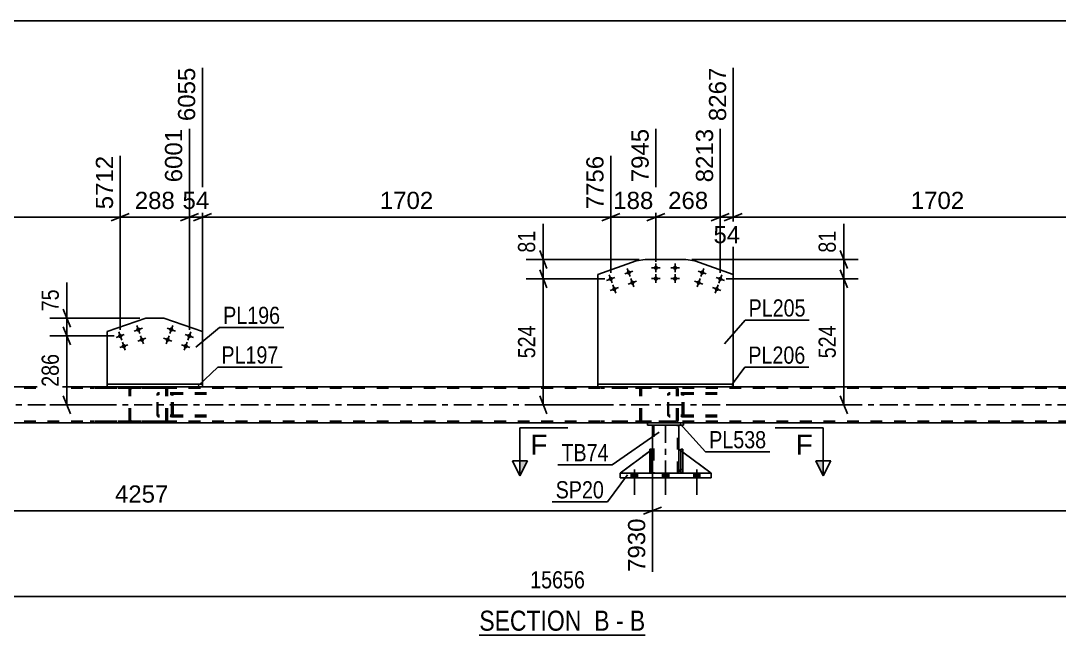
# Model space of a CAD drawing. Header units: millimetres. Extents: x 0 to 841, y -266 to 594.
# Drawn here: x 342 to 515.1, y 141.5 to 243.9 of the extents above; entities that cross this region are included whole.
import ezdxf

# ---------------------------------------------------------------- set-up
doc = ezdxf.new("R2010")
doc.units = ezdxf.units.MM
doc.linetypes.add('DXK_LINE_DOT2', pattern=[3.9198, 1.9599, -1.9599])
doc.linetypes.add('DXK_LINE_DOT3', pattern=[5.9187, 2.979, -0.9799, 0.9799, -0.9799])
doc.styles.add('Arial', font='arial.ttf', dxfattribs={"height": 0.2})
doc.styles.add('Arial Narrow', font='ARIALN.TTF', dxfattribs={"height": 0.2})

# ---------------------------------------------------------------- blocks, each defined once
blk = doc.blocks.new('Unknown-317311845-17 - 7789')
at = {"color": 6, "linetype": 'Continuous'}
blk.add_line((418.42, 141.46), (446.07, 141.46), dxfattribs=at)
at = {"color": 0, "linetype": 'Continuous'}
for points in [[(436.53, 142.21), (436.53, 145.71), (418.42, 145.71), (418.42, 142.21)], [(440.14, 142.21), (440.14, 145.71), (437.58, 145.71), (437.58, 142.21)], [(442.46, 142.21), (442.46, 145.71), (441.19, 145.71), (441.19, 142.21)], [(446.07, 142.21), (446.07, 145.71), (443.51, 145.71), (443.51, 142.21)]]:
    blk.add_wipeout(points, dxfattribs=at)
at = {"color": 7, "linetype": 'Continuous', "style": 'Arial Narrow'}
for s, p in [('SECTION ', (418.42, 142.21)), ('B', (437.58, 142.21)), ('B', (443.51, 142.21)), ('-', (441.19, 142.21))]:
    blk.add_text(s, height=3.34, dxfattribs=at).set_placement(p)
blk = doc.blocks.new('Part-317311845-7956 - 7789')
at = {"color": 7, "linetype": 'DXK_LINE_DOT2'}
for p, q in [((365.91, 182.88), (353.55, 182.88)), ((365.91, 182.64), (353.55, 182.64)), ((360.07, 182.58), (360.04, 182.4)), ((360.04, 177.36), (360.04, 182.4)), ((360.29, 182.4), (360.31, 182.49)), ((360.29, 177.36), (360.29, 182.4)), ((360.31, 182.49), (360.37, 182.57)), ((360.55, 182.88), (360.35, 182.84)), ((360.37, 182.57), (360.45, 182.62)), ((360.45, 182.62), (360.55, 182.64)), ((366.11, 182.84), (365.91, 182.88)), ((365.91, 182.64), (366.01, 182.62)), ((366.01, 182.62), (366.09, 182.57)), ((366.09, 182.57), (366.15, 182.49)), ((366.15, 182.49), (366.17, 182.4)), ((366.17, 177.36), (366.17, 182.4)), ((366.42, 182.4), (366.38, 182.58)), ((366.42, 177.36), (366.42, 182.4)), ((365.91, 177.12), (353.55, 177.12)), ((365.91, 176.88), (353.55, 176.88)), ((360.04, 177.36), (360.07, 177.17)), ((360.31, 177.27), (360.29, 177.36)), ((360.37, 177.19), (360.31, 177.27)), ((360.35, 176.91), (360.55, 176.88)), ((360.45, 177.14), (360.37, 177.19)), ((360.55, 177.12), (360.45, 177.14)), ((366.01, 177.14), (365.91, 177.12)), ((365.91, 176.88), (366.11, 176.91)), ((366.09, 177.19), (366.01, 177.14)), ((366.15, 177.27), (366.09, 177.19)), ((366.17, 177.36), (366.15, 177.27)), ((366.38, 177.17), (366.42, 177.36))]:
    blk.add_line(p, q, dxfattribs=at)
for centre, start, end in [((360.53, 182.38), 110.7583, 155.68), ((365.93, 182.38), 24.32, 69.2417), ((360.53, 177.38), 204.32, 249.2417), ((365.93, 177.38), 290.7583, 335.68)]:
    blk.add_arc(centre, 0.496, start, end, dxfattribs=at)
blk = doc.blocks.new('Bolt-317311845-7804 - 7789')
at = {"linetype": 'Continuous'}
for points in [[(455.92, 201.8, -1), (455.24, 202.04, -1)], [(458.93, 200.73, -1), (458.25, 200.97, -1)], [(455.31, 200.11, -1), (454.64, 200.35, -1)], [(458.33, 199.04, -1), (457.65, 199.28, -1)]]:
    blk.add_hatch(color=1, dxfattribs=at).paths.add_polyline_path(points)
at = {"color": 1, "linetype": 'Continuous'}
for p, q in [((455.82, 202.6), (455.34, 201.24)), ((455.22, 200.9), (454.73, 199.55)), ((456.25, 201.68), (454.9, 202.16)), ((459.27, 200.61), (457.91, 201.09)), ((458.83, 201.53), (458.35, 200.17)), ((455.65, 199.99), (454.3, 200.47)), ((458.67, 198.92), (457.31, 199.4)), ((458.23, 199.84), (457.75, 198.48))]:
    blk.add_line(p, q, dxfattribs=at)
blk = doc.blocks.new('Bolt-317311845-7805 - 7789')
at = {"linetype": 'Continuous'}
for points in [[(448.21, 202.7, -1), (447.49, 202.7, -1)], [(451.41, 202.7, -1), (450.69, 202.7, -1)], [(448.21, 200.9, -1), (447.49, 200.9, -1)], [(451.41, 200.9, -1), (450.69, 200.9, -1)]]:
    blk.add_hatch(color=1, dxfattribs=at).paths.add_polyline_path(points)
at = {"color": 1, "linetype": 'Continuous'}
for p, q in [((448.57, 202.7), (447.13, 202.7)), ((447.85, 203.42), (447.85, 201.98)), ((451.77, 202.7), (450.33, 202.7)), ((451.05, 203.42), (451.05, 201.98)), ((448.57, 200.9), (447.13, 200.9)), ((447.85, 201.62), (447.85, 200.18)), ((451.77, 200.9), (450.33, 200.9)), ((451.05, 201.62), (451.05, 200.18))]:
    blk.add_line(p, q, dxfattribs=at)
blk = doc.blocks.new('Bolt-317311845-7806 - 7789')
at = {"linetype": 'Continuous'}
for points in [[(440.65, 200.98, -1), (439.98, 200.73, -1)], [(443.67, 202.04, -1), (442.99, 201.8, -1)], [(441.26, 199.28, -1), (440.58, 199.04, -1)], [(444.27, 200.35, -1), (443.59, 200.11, -1)]]:
    blk.add_hatch(color=1, dxfattribs=at).paths.add_polyline_path(points)
at = {"color": 1, "linetype": 'Continuous'}
for p, q in [((443.09, 202.6), (443.57, 201.25)), ((440.99, 201.1), (439.64, 200.61)), ((440.07, 201.53), (440.56, 200.18)), ((444.01, 202.17), (442.65, 201.68)), ((443.69, 200.91), (444.17, 199.55)), ((441.6, 199.4), (440.24, 198.92)), ((440.68, 199.84), (441.16, 198.48)), ((444.61, 200.47), (443.25, 199.99))]:
    blk.add_line(p, q, dxfattribs=at)
blk = doc.blocks.new('Bolt-317311845-7953 - 7789')
at = {"linetype": 'Continuous'}
for points in [[(361.91, 192.53, -1), (361.23, 192.29, -1)], [(358.9, 191.46, -1), (358.22, 191.22, -1)], [(362.51, 190.83, -1), (361.84, 190.59, -1)], [(359.5, 189.76, -1), (358.82, 189.52, -1)]]:
    blk.add_hatch(color=1, dxfattribs=at).paths.add_polyline_path(points)
at = {"color": 1, "linetype": 'Continuous'}
for p, q in [((362.25, 192.65), (360.89, 192.17)), ((361.33, 193.09), (361.81, 191.73)), ((359.24, 191.58), (357.88, 191.1)), ((358.32, 192.02), (358.8, 190.66)), ((362.85, 190.95), (361.5, 190.47)), ((361.93, 191.39), (362.42, 190.03)), ((359.84, 189.88), (358.48, 189.4)), ((358.92, 190.32), (359.4, 188.96))]:
    blk.add_line(p, q, dxfattribs=at)
blk = doc.blocks.new('Part-317311845-7829 - 7789')
at = {"color": 2, "linetype": 'Continuous'}
for p, q in [((438.15, 201.57), (444.56, 203.85)), ((444.56, 203.85), (446.05, 204.1)), ((446.05, 204.1), (452.85, 204.1)), ((452.85, 204.1), (454.35, 203.84)), ((460.76, 201.57), (454.35, 203.84)), ((438.15, 183.28), (438.15, 201.57)), ((460.76, 183.28), (460.76, 201.57))]:
    blk.add_line(p, q, dxfattribs=at)
at = {"color": 7, "linetype": 'DXK_LINE_DOT2'}
blk.add_line((460.76, 183.28), (438.15, 183.28), dxfattribs=at)
blk = doc.blocks.new('Bolt-317311845-7831 - 7789')
at = {"linetype": 'Continuous'}
for points in [[(367.41, 192.29, -1), (366.73, 192.53, -1)], [(366.8, 190.59, -1), (366.13, 190.83, -1)], [(370.42, 191.22, -1), (369.74, 191.46, -1)], [(369.82, 189.52, -1), (369.14, 189.76, -1)]]:
    blk.add_hatch(color=1, dxfattribs=at).paths.add_polyline_path(points)
at = {"color": 1, "linetype": 'Continuous'}
for p, q in [((367.75, 192.17), (366.39, 192.65)), ((367.31, 193.09), (366.83, 191.73)), ((367.14, 190.47), (365.79, 190.95)), ((366.71, 191.39), (366.22, 190.03)), ((370.76, 191.1), (369.4, 191.58)), ((370.32, 192.02), (369.84, 190.66)), ((370.16, 189.4), (368.8, 189.88)), ((369.72, 190.32), (369.24, 188.96))]:
    blk.add_line(p, q, dxfattribs=at)
blk = doc.blocks.new('Part-317311845-7836 - 7789')
at = {"color": 2, "linetype": 'Continuous'}
for p, q in [((356.39, 192.06), (362.8, 194.33)), ((362.8, 194.33), (365.84, 194.33)), ((372.25, 192.06), (365.84, 194.33)), ((356.39, 183.28), (356.39, 192.06)), ((372.25, 183.28), (372.25, 192.06))]:
    blk.add_line(p, q, dxfattribs=at)
at = {"color": 7, "linetype": 'DXK_LINE_DOT2'}
blk.add_line((372.25, 183.28), (356.39, 183.28), dxfattribs=at)
blk = doc.blocks.new('Part-317311845-7962 - 7789')
at = {"color": 2, "linetype": 'Continuous'}
for p, q in [((451.67, 169.08), (451.67, 172.48)), ((451.67, 172.48), (452.02, 172.22)), ((457.07, 168.48), (452.34, 171.98)), ((452.02, 168.72), (451.67, 169.08))]:
    blk.add_line(p, q, dxfattribs=at)
at = {"color": 7, "linetype": 'DXK_LINE_DOT2'}
for p, q in [((452.34, 171.98), (452.02, 172.22)), ((452.02, 168.72), (452.27, 168.48)), ((452.27, 168.48), (457.07, 168.48))]:
    blk.add_line(p, q, dxfattribs=at)
blk = doc.blocks.new('Part-317311845-7906 - 7789')
at = {"color": 7, "linetype": 'DXK_LINE_DOT2'}
for p, q in [((451.04, 182.88), (438.69, 182.88)), ((451.04, 182.64), (438.69, 182.64)), ((445.21, 182.58), (445.17, 182.4)), ((445.17, 177.36), (445.17, 182.4)), ((445.43, 182.4), (445.44, 182.49)), ((445.43, 177.36), (445.43, 182.4)), ((445.44, 182.49), (445.5, 182.57)), ((445.68, 182.88), (445.49, 182.84)), ((445.5, 182.57), (445.58, 182.62)), ((445.58, 182.62), (445.68, 182.64)), ((451.24, 182.84), (451.04, 182.88)), ((451.04, 182.64), (451.14, 182.62)), ((451.14, 182.62), (451.22, 182.57)), ((451.22, 182.57), (451.28, 182.49)), ((451.28, 182.49), (451.3, 182.4)), ((451.3, 177.36), (451.3, 182.4)), ((451.55, 182.4), (451.52, 182.58)), ((451.55, 177.36), (451.55, 182.4)), ((451.04, 177.12), (438.69, 177.12)), ((451.04, 176.88), (438.69, 176.88)), ((445.17, 177.36), (445.21, 177.17)), ((445.44, 177.27), (445.43, 177.36)), ((445.5, 177.19), (445.44, 177.27)), ((445.49, 176.91), (445.68, 176.88)), ((445.58, 177.14), (445.5, 177.19)), ((445.68, 177.12), (445.58, 177.14)), ((451.14, 177.14), (451.04, 177.12)), ((451.04, 176.88), (451.24, 176.91)), ((451.22, 177.19), (451.14, 177.14)), ((451.28, 177.27), (451.22, 177.19)), ((451.3, 177.36), (451.28, 177.27)), ((451.52, 177.17), (451.55, 177.36))]:
    blk.add_line(p, q, dxfattribs=at)
for centre, start, end in [((445.66, 182.38), 110.7583, 155.68), ((451.06, 182.38), 24.32, 69.2417), ((445.66, 177.38), 204.32, 249.2417), ((451.06, 177.38), 290.7583, 335.68)]:
    blk.add_arc(centre, 0.496, start, end, dxfattribs=at)
blk = doc.blocks.new('Part-317311845-7910 - 7789')
at = {"color": 7, "linetype": 'DXK_LINE_DOT2'}
for p, q in [((720.78, 182.64), (130.06, 182.64)), ((372.25, 182.88), (356.39, 182.88)), ((460.76, 182.88), (438.15, 182.88)), ((720.78, 177.12), (130.06, 177.12)), ((452.47, 176.88), (446.47, 176.88))]:
    blk.add_line(p, q, dxfattribs=at)
at = {"color": 2, "linetype": 'Continuous'}
for p, q in [((356.39, 182.88), (290.49, 182.88)), ((438.15, 182.88), (372.25, 182.88)), ((526.66, 182.88), (460.76, 182.88)), ((446.47, 176.88), (282.2, 176.88)), ((616.73, 176.88), (452.47, 176.88))]:
    blk.add_line(p, q, dxfattribs=at)
at = {"color": 7, "linetype": 'DXK_LINE_DOT3'}
blk.add_line((130.06, 179.88), (720.78, 179.88), dxfattribs=at)
blk = doc.blocks.new('Part-317311845-7976 - 7789')
at = {"color": 7, "linetype": 'DXK_LINE_DOT2'}
for p, q in [((451.67, 169.08), (451.67, 172.48)), ((451.67, 172.48), (457.07, 168.48)), ((452.27, 168.48), (451.67, 169.08)), ((457.07, 168.48), (452.27, 168.48))]:
    blk.add_line(p, q, dxfattribs=at)
blk = doc.blocks.new('Bolt-317311845-7954 - 7789')
at = {"linetype": 'Continuous'}
for points in [[(443.75, 167.68), (444.79, 167.68), (444.79, 168.48), (443.75, 168.48)], [(443.75, 167.68), (444.79, 167.68), (444.79, 168.48), (443.75, 168.48)], [(443.75, 167.68), (444.79, 167.68), (444.79, 168.48), (443.75, 168.48)], [(448.95, 167.68), (449.99, 167.68), (449.99, 168.48), (448.95, 168.48)], [(448.95, 167.68), (449.99, 167.68), (449.99, 168.48), (448.95, 168.48)], [(454.15, 167.68), (455.19, 167.68), (455.19, 168.48), (454.15, 168.48)], [(454.15, 167.68), (455.19, 167.68), (455.19, 168.48), (454.15, 168.48)], [(454.15, 167.68), (455.19, 167.68), (455.19, 168.48), (454.15, 168.48)]]:
    blk.add_hatch(color=1, dxfattribs=at).paths.add_polyline_path(points)
at = {"color": 1, "linetype": 'Continuous'}
for p, q in [((443.75, 168.48), (443.75, 167.68)), ((443.75, 168.48), (443.75, 167.68)), ((443.75, 168.48), (443.75, 167.68)), ((444.27, 169.08), (444.27, 164.88)), ((444.27, 169.08), (444.27, 164.88)), ((444.27, 169.08), (444.27, 164.88)), ((444.79, 168.48), (444.79, 167.68)), ((444.79, 168.48), (444.79, 167.68)), ((444.79, 168.48), (444.79, 167.68)), ((448.95, 168.48), (448.95, 167.68)), ((448.95, 168.48), (448.95, 167.68)), ((449.47, 169.08), (449.47, 164.88)), ((449.47, 169.08), (449.47, 164.88)), ((449.99, 168.48), (449.99, 167.68)), ((449.99, 168.48), (449.99, 167.68)), ((454.15, 168.48), (454.15, 167.68)), ((454.15, 168.48), (454.15, 167.68)), ((454.15, 168.48), (454.15, 167.68)), ((454.67, 169.08), (454.67, 164.88)), ((454.67, 169.08), (454.67, 164.88)), ((454.67, 169.08), (454.67, 164.88)), ((455.19, 168.48), (455.19, 167.68)), ((455.19, 168.48), (455.19, 167.68)), ((455.19, 168.48), (455.19, 167.68))]:
    blk.add_line(p, q, dxfattribs=at)
blk = doc.blocks.new('Part-317311845-7983 - 7789')
at = {"color": 2, "linetype": 'Continuous'}
for p, q in [((441.87, 167.68), (441.87, 168.48)), ((441.87, 168.48), (457.07, 168.48)), ((457.07, 168.48), (457.07, 167.68)), ((457.07, 167.68), (441.87, 167.68))]:
    blk.add_line(p, q, dxfattribs=at)
blk = doc.blocks.new('Part-317311845-8001 - 7789')
at = {"color": 2, "linetype": 'Continuous'}
for p, q in [((452.02, 168.48), (452.02, 172.48)), ((452.02, 172.48), (452.34, 172.48)), ((452.34, 168.48), (452.34, 172.48)), ((452.02, 168.48), (452.02, 168.48)), ((452.34, 168.48), (452.02, 168.48))]:
    blk.add_line(p, q, dxfattribs=at)
at = {"color": 7, "linetype": 'DXK_LINE_DOT2'}
for p, q in [((452.02, 172.48), (452.02, 169.08)), ((452.34, 169.08), (452.34, 172.48)), ((452.02, 169.08), (452.02, 168.48)), ((452.02, 169.08), (452.34, 169.08)), ((452.02, 168.48), (452.02, 168.48)), ((452.02, 168.48), (452.02, 168.48)), ((452.34, 168.48), (452.34, 169.08)), ((452.34, 168.48), (452.34, 168.48))]:
    blk.add_line(p, q, dxfattribs=at)
blk = doc.blocks.new('Part-317311845-8003 - 7789')
at = {"color": 7, "linetype": 'DXK_LINE_DOT2'}
for p, q in [((452.34, 172.48), (452.02, 172.48)), ((452.02, 169.08), (452.02, 172.48)), ((452.02, 168.48), (452.02, 172.48)), ((452.34, 172.48), (452.34, 169.08)), ((452.34, 168.48), (452.34, 172.48)), ((452.34, 169.08), (452.02, 169.08)), ((452.02, 168.48), (452.02, 169.08)), ((452.34, 168.48), (452.02, 168.48)), ((452.34, 169.08), (452.34, 168.48)), ((452.34, 168.48), (452.34, 168.48))]:
    blk.add_line(p, q, dxfattribs=at)
blk = doc.blocks.new('Part-317311845-8013 - 7789')
at = {"color": 2, "linetype": 'Continuous'}
for p, q in [((460.76, 183.28), (438.15, 183.28)), ((438.15, 183.28), (438.15, 182.88)), ((460.76, 182.88), (438.15, 182.88)), ((460.76, 183.28), (460.76, 182.88))]:
    blk.add_line(p, q, dxfattribs=at)
blk = doc.blocks.new('Part-317311845-8043 - 7789')
at = {"color": 7, "linetype": 'DXK_LINE_DOT2'}
for p, q in [((447.27, 172.48), (441.87, 168.48)), ((447.27, 169.08), (447.27, 172.48)), ((447.27, 172.48), (447.27, 169.08)), ((441.87, 168.48), (446.67, 168.48)), ((446.67, 168.48), (447.27, 169.08)), ((447.27, 169.08), (446.67, 168.48)), ((447.27, 169.08), (447.27, 169.08))]:
    blk.add_line(p, q, dxfattribs=at)
blk = doc.blocks.new('Part-317311845-8057 - 7789')
at = {"color": 2, "linetype": 'Continuous'}
for p, q in [((447.27, 172.48), (447.27, 176.48)), ((451.67, 172.48), (451.67, 176.48)), ((447.27, 168.48), (447.27, 169.08)), ((451.67, 169.08), (451.67, 168.48))]:
    blk.add_line(p, q, dxfattribs=at)
at = {"color": 7, "linetype": 'DXK_LINE_DOT2'}
for p, q in [((451.67, 176.48), (447.27, 176.48)), ((447.51, 176.48), (447.51, 168.48)), ((451.43, 168.48), (451.43, 176.48)), ((447.27, 169.08), (447.27, 172.48)), ((451.67, 169.08), (451.67, 172.48)), ((451.67, 168.48), (447.27, 168.48))]:
    blk.add_line(p, q, dxfattribs=at)
at = {"color": 7, "linetype": 'DXK_LINE_DOT3'}
blk.add_line((449.47, 176.48), (449.47, 168.48), dxfattribs=at)
blk = doc.blocks.new('Part-317311845-8068 - 7789')
at = {"color": 2, "linetype": 'Continuous'}
for p, q in [((446.82, 168.48), (446.82, 172.48)), ((446.82, 172.48), (447.14, 172.48)), ((447.14, 168.48), (447.14, 172.48)), ((446.82, 168.48), (446.82, 168.48)), ((447.14, 168.48), (446.82, 168.48))]:
    blk.add_line(p, q, dxfattribs=at)
at = {"color": 7, "linetype": 'DXK_LINE_DOT2'}
for p, q in [((446.82, 172.48), (446.82, 169.08)), ((447.14, 169.08), (447.14, 172.48)), ((446.82, 169.08), (446.82, 168.48)), ((446.82, 169.08), (447.14, 169.08)), ((446.82, 168.48), (446.82, 168.48)), ((446.82, 168.48), (446.82, 168.48)), ((447.14, 168.48), (447.14, 169.08)), ((447.14, 168.48), (447.14, 168.48))]:
    blk.add_line(p, q, dxfattribs=at)
blk = doc.blocks.new('Part-317311845-8070 - 7789')
at = {"color": 7, "linetype": 'DXK_LINE_DOT2'}
for p, q in [((446.82, 172.48), (447.14, 172.48)), ((446.82, 169.08), (446.82, 172.48)), ((446.82, 172.48), (446.82, 168.48)), ((447.14, 172.48), (447.14, 169.08)), ((447.14, 168.48), (447.14, 172.38)), ((447.14, 169.08), (446.82, 169.08)), ((446.82, 168.48), (446.82, 169.08)), ((447.14, 168.48), (446.82, 168.48)), ((447.14, 169.08), (447.14, 168.48)), ((447.14, 168.48), (447.14, 168.48))]:
    blk.add_line(p, q, dxfattribs=at)
blk = doc.blocks.new('Part-317311845-8071 - 7789')
at = {"color": 2, "linetype": 'Continuous'}
for p, q in [((446.82, 172.15), (441.87, 168.48)), ((447.27, 172.48), (447.14, 172.38)), ((447.27, 169.08), (447.27, 172.48)), ((446.82, 168.63), (446.67, 168.48)), ((447.27, 169.08), (447.14, 168.95)), ((447.27, 169.08), (447.27, 169.08))]:
    blk.add_line(p, q, dxfattribs=at)
at = {"color": 7, "linetype": 'DXK_LINE_DOT2'}
for p, q in [((447.14, 172.38), (446.82, 172.15)), ((447.27, 169.08), (447.27, 172.48)), ((441.87, 168.48), (441.87, 168.48)), ((441.87, 168.48), (446.67, 168.48)), ((447.27, 169.08), (446.67, 168.48)), ((447.14, 168.95), (446.82, 168.63))]:
    blk.add_line(p, q, dxfattribs=at)
blk = doc.blocks.new('Part-317311845-8094 - 7789')
at = {"color": 2, "linetype": 'Continuous'}
for p, q in [((372.25, 183.28), (356.39, 183.28)), ((356.39, 183.28), (356.39, 182.88)), ((372.25, 182.88), (356.39, 182.88)), ((372.25, 183.28), (372.25, 182.88))]:
    blk.add_line(p, q, dxfattribs=at)
blk = doc.blocks.new('Part-317311845-8104 - 7789')
at = {"color": 2, "linetype": 'Continuous'}
for p, q in [((452.47, 176.88), (446.47, 176.88)), ((446.47, 176.88), (446.47, 176.48)), ((452.47, 176.88), (452.47, 176.48)), ((452.47, 176.48), (446.47, 176.48))]:
    blk.add_line(p, q, dxfattribs=at)
blk = doc.blocks.new('Part-317311845-8127 - 7789')
at = {"color": 7, "linetype": 'DXK_LINE_DOT2'}
for p, q in [((364.85, 181.84), (364.76, 181.74)), ((364.95, 181.88), (364.85, 181.84)), ((372.96, 181.88), (364.95, 181.88)), ((366.42, 181.64), (366.42, 181.88)), ((367.06, 181.84), (366.87, 181.88)), ((364.71, 181.58), (364.69, 181.4)), ((364.69, 178.36), (364.69, 181.4)), ((364.76, 181.74), (364.71, 181.58)), ((364.82, 181.4), (364.83, 181.49)), ((364.82, 178.36), (364.82, 181.4)), ((364.83, 181.49), (364.86, 181.57)), ((364.86, 181.57), (364.9, 181.62)), ((364.9, 181.62), (364.95, 181.64)), ((372.96, 181.64), (364.95, 181.64)), ((366.87, 181.64), (366.96, 181.62)), ((366.96, 181.62), (367.04, 181.57)), ((367.04, 181.57), (367.1, 181.49)), ((367.1, 181.49), (367.12, 181.4)), ((367.12, 178.36), (367.12, 181.4)), ((367.37, 181.4), (367.33, 181.58)), ((367.37, 178.36), (367.37, 181.4)), ((364.69, 178.36), (364.71, 178.17)), ((364.83, 178.27), (364.82, 178.36)), ((367.12, 178.36), (367.1, 178.27)), ((367.33, 178.17), (367.37, 178.36)), ((364.71, 178.17), (364.76, 178.02)), ((364.76, 178.02), (364.85, 177.91)), ((364.86, 178.19), (364.83, 178.27)), ((364.85, 177.91), (364.95, 177.88)), ((364.9, 178.14), (364.86, 178.19)), ((364.95, 178.12), (364.9, 178.14)), ((372.96, 178.12), (364.95, 178.12)), ((372.96, 177.88), (364.95, 177.88)), ((366.42, 177.88), (366.42, 178.12)), ((366.96, 178.14), (366.87, 178.12)), ((366.87, 177.88), (367.06, 177.91)), ((367.04, 178.19), (366.96, 178.14)), ((367.1, 178.27), (367.04, 178.19))]:
    blk.add_line(p, q, dxfattribs=at)
for centre, start, end in [((366.88, 181.38), 23.8951, 68.8487), ((366.88, 178.37), 291.1513, 336.1049)]:
    blk.add_arc(centre, 0.492, start, end, dxfattribs=at)
blk = doc.blocks.new('Part-317311845-8128 - 7789')
at = {"color": 7, "linetype": 'DXK_LINE_DOT2'}
for p, q in [((449.99, 181.84), (449.9, 181.74)), ((450.09, 181.88), (449.99, 181.84)), ((458.09, 181.88), (450.09, 181.88)), ((451.55, 181.64), (451.55, 181.88)), ((452.19, 181.84), (452, 181.88)), ((449.84, 181.58), (449.82, 181.4)), ((449.82, 178.36), (449.82, 181.4)), ((449.9, 181.74), (449.84, 181.58)), ((449.95, 181.4), (449.96, 181.49)), ((449.95, 178.36), (449.95, 181.4)), ((449.96, 181.49), (449.99, 181.57)), ((449.99, 181.57), (450.04, 181.62)), ((450.04, 181.62), (450.09, 181.64)), ((458.09, 181.64), (450.09, 181.64)), ((452, 181.64), (452.1, 181.62)), ((452.1, 181.62), (452.18, 181.57)), ((452.18, 181.57), (452.23, 181.49)), ((452.23, 181.49), (452.25, 181.4)), ((452.25, 178.36), (452.25, 181.4)), ((452.5, 181.4), (452.47, 181.58)), ((452.5, 178.36), (452.5, 181.4)), ((449.82, 178.36), (449.84, 178.17)), ((449.96, 178.27), (449.95, 178.36)), ((452.25, 178.36), (452.23, 178.27)), ((452.47, 178.17), (452.5, 178.36)), ((449.84, 178.17), (449.9, 178.02)), ((449.9, 178.02), (449.99, 177.91)), ((449.99, 178.19), (449.96, 178.27)), ((450.04, 178.14), (449.99, 178.19)), ((449.99, 177.91), (450.09, 177.88)), ((450.09, 178.12), (450.04, 178.14)), ((458.09, 178.12), (450.09, 178.12)), ((458.09, 177.88), (450.09, 177.88)), ((451.55, 177.88), (451.55, 178.12)), ((452.1, 178.14), (452, 178.12)), ((452, 177.88), (452.19, 177.91)), ((452.18, 178.19), (452.1, 178.14)), ((452.23, 178.27), (452.18, 178.19))]:
    blk.add_line(p, q, dxfattribs=at)
for centre, start, end in [((452.02, 181.38), 23.8951, 68.8487), ((452.02, 178.37), 291.1513, 336.1049)]:
    blk.add_arc(centre, 0.492, start, end, dxfattribs=at)
blk = doc.blocks.new('StraightDimension-317311845-6935 - 5789')
at = {"color": 7, "linetype": 'Continuous'}
blk.add_line((91.95, 243.89), (736.88, 243.89), dxfattribs=at)
blk = doc.blocks.new('StraightDimension-317311845-27386 - 7789')
at = {"color": 7, "linetype": 'Continuous'}
for p, q in [((349.07, 192.84), (350.27, 189.84)), ((357.56, 191.34), (346.82, 191.34)), ((349.67, 179.88), (349.67, 191.34)), ((350.27, 178.38), (349.07, 181.38)), ((357.56, 179.88), (346.82, 179.88))]:
    blk.add_line(p, q, dxfattribs=at)
at = {"color": 0}
blk.add_wipeout([(348.92, 188.95), (344.72, 188.95), (344.72, 182.27), (348.92, 182.27)], dxfattribs=at)
at = {"color": 3, "style": 'Arial Narrow'}
blk.add_text('286', height=2.863, rotation=90.0002, dxfattribs=at).set_placement((348.32, 182.87))
blk = doc.blocks.new('StraightDimension-317311845-27469 - 7789')
at = {"color": 7, "linetype": 'Continuous'}
for p, q in [((459.59, 200.85), (481.59, 200.85)), ((479.79, 199.35), (478.59, 202.35)), ((479.19, 179.88), (479.19, 200.85)), ((478.59, 181.38), (479.79, 178.38)), ((460.2, 179.88), (481.59, 179.88))]:
    blk.add_line(p, q, dxfattribs=at)
at = {"color": 0}
blk.add_wipeout([(478.44, 193.71), (474.24, 193.71), (474.24, 187.02), (478.44, 187.02)], dxfattribs=at)
at = {"color": 3, "style": 'Arial Narrow'}
blk.add_text('524', height=2.863, rotation=90.0002, dxfattribs=at).set_placement((477.84, 187.62))
blk = doc.blocks.new('StraightDimension-317311845-27441 - 7789')
at = {"color": 7, "linetype": 'Continuous'}
for p, q in [((428.48, 205.6), (429.68, 202.6)), ((445.05, 204.1), (426.23, 204.1)), ((429.08, 200.85), (429.08, 204.1)), ((439.32, 200.85), (426.23, 200.85)), ((429.68, 199.35), (428.48, 202.35))]:
    blk.add_line(p, q, dxfattribs=at)
at = {"color": 0}
blk.add_wipeout([(428.33, 209.48), (424.13, 209.48), (424.13, 204.63), (428.33, 204.63)], dxfattribs=at)
at = {"color": 7, "linetype": 'Continuous'}
blk.add_line((429.08, 204.1), (429.08, 210.01), dxfattribs=at)
blk.add_line((429.08, 204.1), (429.08, 210.01), dxfattribs=at)
at = {"color": 3, "style": 'Arial Narrow'}
blk.add_text('81', height=2.863, rotation=90.0002, dxfattribs=at).set_placement((427.73, 205.23))
blk = doc.blocks.new('StraightDimension-317311845-8368 - 7789')
at = {"color": 7, "linetype": 'Continuous'}
for p, q in [((447.27, 175.48), (447.27, 152.01)), ((448.77, 162.81), (445.77, 161.61)), ((447.27, 162.21), (617.53, 162.21))]:
    blk.add_line(p, q, dxfattribs=at)
blk = doc.blocks.new('StraightDimension-317311845-8156 - 7789')
at = {"color": 7, "linetype": 'Continuous'}
for p, q in [((460.76, 184.28), (460.76, 236.05)), ((528.83, 192.34), (528.83, 221.35)), ((462.26, 211.76), (459.26, 210.56)), ((527.33, 210.56), (530.33, 211.76)), ((460.76, 211.16), (528.83, 211.16))]:
    blk.add_line(p, q, dxfattribs=at)
at = {"color": 0, "linetype": 'Continuous'}
blk.add_wipeout([(528.23, 221.95), (524.03, 221.95), (524.03, 211.86), (528.23, 211.86)], dxfattribs=at)
at = {"color": 0}
blk.add_wipeout([(499.84, 211.91), (499.84, 216.11), (489.74, 216.11), (489.74, 211.91)], dxfattribs=at)
at = {"color": 3, "linetype": 'Continuous', "style": 'Arial'}
blk.add_text('9969', height=2.865, rotation=90.0002, dxfattribs=at).set_placement((527.63, 212.46))
at = {"color": 3, "style": 'Arial'}
blk.add_text('1702', height=2.865, dxfattribs=at).set_placement((490.34, 212.51))
blk = doc.blocks.new('StraightDimension-317311845-8157 - 7789')
at = {"color": 7, "linetype": 'Continuous'}
for p, q in [((460.76, 184.28), (460.76, 236.05)), ((458.59, 201.85), (458.59, 225.85)), ((457.09, 210.56), (460.09, 211.76)), ((462.26, 211.76), (459.26, 210.56)), ((458.59, 211.16), (460.76, 211.16))]:
    blk.add_line(p, q, dxfattribs=at)
at = {"color": 0, "linetype": 'Continuous'}
blk.add_wipeout([(460.16, 236.65), (455.96, 236.65), (455.96, 226.56), (460.16, 226.56)], dxfattribs=at)
at = {"color": 0}
blk.add_wipeout([(462.5, 206.21), (462.5, 210.41), (456.85, 210.41), (456.85, 206.21)], dxfattribs=at)
at = {"color": 3, "linetype": 'Continuous', "style": 'Arial'}
blk.add_text('8267', height=2.865, rotation=90.0002, dxfattribs=at).set_placement((459.56, 227.16))
at = {"color": 3, "style": 'Arial'}
blk.add_text('54', height=2.865, dxfattribs=at).set_placement((457.45, 206.81))
blk = doc.blocks.new('StraightDimension-317311845-8158 - 7789')
at = {"color": 7, "linetype": 'Continuous'}
for p, q in [((447.85, 203.7), (447.85, 225.85)), ((458.59, 201.85), (458.59, 225.85)), ((446.35, 210.56), (449.35, 211.76)), ((460.09, 211.76), (457.09, 210.56)), ((447.85, 211.16), (458.59, 211.16))]:
    blk.add_line(p, q, dxfattribs=at)
at = {"color": 0}
blk.add_wipeout([(457.16, 211.91), (457.16, 216.11), (449.29, 216.11), (449.29, 211.91)], dxfattribs=at)
at = {"color": 3, "style": 'Arial'}
blk.add_text('268', height=2.865, dxfattribs=at).set_placement((449.89, 212.51))
at = {"color": 0, "linetype": 'Continuous'}
blk.add_wipeout([(457.99, 226.45), (453.79, 226.45), (453.79, 216.36), (457.99, 216.36)], dxfattribs=at)
at = {"color": 3, "linetype": 'Continuous', "style": 'Arial'}
blk.add_text('8213', height=2.865, rotation=90.0002, dxfattribs=at).set_placement((457.39, 216.96))
blk = doc.blocks.new('StraightDimension-317311845-8159 - 7789')
at = {"color": 7, "linetype": 'Continuous'}
for p, q in [((447.85, 203.7), (447.85, 225.85)), ((440.32, 201.85), (440.32, 221.35)), ((438.82, 210.56), (441.82, 211.76)), ((449.35, 211.76), (446.35, 210.56)), ((440.32, 211.16), (447.85, 211.16))]:
    blk.add_line(p, q, dxfattribs=at)
at = {"color": 0}
blk.add_wipeout([(448.02, 211.91), (448.02, 216.11), (440.15, 216.11), (440.15, 211.91)], dxfattribs=at)
at = {"color": 3, "style": 'Arial'}
blk.add_text('188', height=2.865, dxfattribs=at).set_placement((440.75, 212.51))
at = {"color": 0, "linetype": 'Continuous'}
blk.add_wipeout([(447.25, 226.45), (443.05, 226.45), (443.05, 216.36), (447.25, 216.36)], dxfattribs=at)
at = {"color": 3, "linetype": 'Continuous', "style": 'Arial'}
blk.add_text('7945', height=2.865, rotation=90.0002, dxfattribs=at).set_placement((446.65, 216.96))
blk = doc.blocks.new('StraightDimension-317311845-8160 - 7789')
at = {"color": 7, "linetype": 'Continuous'}
for p, q in [((372.25, 184.28), (372.25, 236.05)), ((440.32, 201.85), (440.32, 221.35)), ((373.75, 211.76), (370.75, 210.56)), ((438.82, 210.56), (441.82, 211.76)), ((372.25, 211.16), (440.32, 211.16))]:
    blk.add_line(p, q, dxfattribs=at)
at = {"color": 0, "linetype": 'Continuous'}
blk.add_wipeout([(439.72, 221.95), (435.52, 221.95), (435.52, 211.86), (439.72, 211.86)], dxfattribs=at)
at = {"color": 0}
blk.add_wipeout([(411.33, 211.91), (411.33, 216.11), (401.23, 216.11), (401.23, 211.91)], dxfattribs=at)
at = {"color": 3, "linetype": 'Continuous', "style": 'Arial'}
blk.add_text('7756', height=2.865, rotation=90.0002, dxfattribs=at).set_placement((439.12, 212.46))
at = {"color": 3, "style": 'Arial'}
blk.add_text('1702', height=2.865, dxfattribs=at).set_placement((401.83, 212.51))
blk = doc.blocks.new('StraightDimension-317311845-8161 - 7789')
at = {"color": 7, "linetype": 'Continuous'}
for p, q in [((372.25, 184.28), (372.25, 236.05)), ((370.08, 192.34), (370.08, 225.85)), ((368.58, 210.56), (371.58, 211.76)), ((373.75, 211.76), (370.75, 210.56)), ((370.08, 211.16), (372.25, 211.16))]:
    blk.add_line(p, q, dxfattribs=at)
at = {"color": 0, "linetype": 'Continuous'}
blk.add_wipeout([(371.65, 236.65), (367.45, 236.65), (367.45, 226.56), (371.65, 226.56)], dxfattribs=at)
at = {"color": 0}
blk.add_wipeout([(373.99, 211.91), (373.99, 216.11), (368.34, 216.11), (368.34, 211.91)], dxfattribs=at)
at = {"color": 3, "linetype": 'Continuous', "style": 'Arial'}
blk.add_text('6055', height=2.865, rotation=90.0002, dxfattribs=at).set_placement((371.05, 227.16))
at = {"color": 3, "style": 'Arial'}
blk.add_text('54', height=2.865, dxfattribs=at).set_placement((368.94, 212.51))
blk = doc.blocks.new('StraightDimension-317311845-8162 - 7789')
at = {"color": 7, "linetype": 'Continuous'}
for p, q in [((370.08, 192.34), (370.08, 225.85)), ((358.56, 192.34), (358.56, 221.35)), ((357.06, 210.56), (360.06, 211.76)), ((371.58, 211.76), (368.58, 210.56)), ((358.56, 211.16), (370.08, 211.16))]:
    blk.add_line(p, q, dxfattribs=at)
at = {"color": 0}
blk.add_wipeout([(368.26, 211.91), (368.26, 216.11), (360.38, 216.11), (360.38, 211.91)], dxfattribs=at)
at = {"color": 3, "style": 'Arial'}
blk.add_text('288', height=2.865, dxfattribs=at).set_placement((360.98, 212.51))
at = {"color": 0, "linetype": 'Continuous'}
blk.add_wipeout([(369.48, 226.45), (365.28, 226.45), (365.28, 216.36), (369.48, 216.36)], dxfattribs=at)
at = {"color": 3, "linetype": 'Continuous', "style": 'Arial'}
blk.add_text('6001', height=2.865, rotation=90.0002, dxfattribs=at).set_placement((368.88, 216.96))
blk = doc.blocks.new('StraightDimension-317311845-8163 - 7789')
at = {"color": 7, "linetype": 'Continuous'}
for p, q in [((290.49, 184.28), (290.49, 236.05)), ((358.56, 192.34), (358.56, 221.35)), ((291.99, 211.76), (288.99, 210.56)), ((357.06, 210.56), (360.06, 211.76)), ((290.49, 211.16), (358.56, 211.16))]:
    blk.add_line(p, q, dxfattribs=at)
at = {"color": 0, "linetype": 'Continuous'}
blk.add_wipeout([(357.96, 221.95), (353.76, 221.95), (353.76, 211.86), (357.96, 211.86)], dxfattribs=at)
at = {"color": 0}
blk.add_wipeout([(329.57, 211.91), (329.57, 216.11), (319.48, 216.11), (319.48, 211.91)], dxfattribs=at)
at = {"color": 3, "linetype": 'Continuous', "style": 'Arial'}
blk.add_text('5712', height=2.865, rotation=90.0002, dxfattribs=at).set_placement((357.36, 212.46))
at = {"color": 3, "style": 'Arial'}
blk.add_text('1702', height=2.865, dxfattribs=at).set_placement((320.08, 212.51))
blk = doc.blocks.new('StraightDimension-317311845-8359 - 7789')
at = {"color": 7, "linetype": 'Continuous'}
for p, q in [((447.27, 175.48), (447.27, 152.01)), ((445.77, 161.61), (448.77, 162.81)), ((277, 162.21), (447.27, 162.21))]:
    blk.add_line(p, q, dxfattribs=at)
at = {"color": 0}
blk.add_wipeout([(367.18, 162.96), (367.18, 167.16), (357.08, 167.16), (357.08, 162.96)], dxfattribs=at)
at = {"color": 0, "linetype": 'Continuous'}
blk.add_wipeout([(446.67, 161.51), (442.47, 161.51), (442.47, 151.41), (446.67, 151.41)], dxfattribs=at)
at = {"color": 3, "style": 'Arial'}
blk.add_text('4257', height=2.865, dxfattribs=at).set_placement((357.68, 163.56))
at = {"color": 3, "linetype": 'Continuous', "style": 'Arial'}
blk.add_text('7930', height=2.865, rotation=90.0002, dxfattribs=at).set_placement((446.07, 152.01))
blk = doc.blocks.new('StraightDimension-317311845-27250 - 7789')
at = {"color": 7, "linetype": 'Continuous'}
blk.add_line((130.06, 147.92), (732.88, 147.92), dxfattribs=at)
at = {"color": 0}
blk.add_wipeout([(436.64, 148.67), (436.64, 152.87), (426.3, 152.87), (426.3, 148.67)], dxfattribs=at)
at = {"color": 3, "style": 'Arial Narrow'}
blk.add_text('15656', height=2.863, dxfattribs=at).set_placement((426.9, 149.27))
blk = doc.blocks.new('StraightDimension-317311845-27385 - 7789')
at = {"color": 7, "linetype": 'Continuous'}
for p, q in [((349.07, 195.83), (350.27, 192.83)), ((361.8, 194.33), (346.82, 194.33)), ((349.67, 191.34), (349.67, 194.33)), ((350.27, 189.84), (349.07, 192.84)), ((357.56, 191.34), (346.82, 191.34))]:
    blk.add_line(p, q, dxfattribs=at)
at = {"color": 0}
blk.add_wipeout([(348.92, 199.71), (344.72, 199.71), (344.72, 194.85), (348.92, 194.85)], dxfattribs=at)
at = {"color": 7, "linetype": 'Continuous'}
blk.add_line((349.67, 194.33), (349.67, 200.24), dxfattribs=at)
blk.add_line((349.67, 194.33), (349.67, 200.24), dxfattribs=at)
at = {"color": 3, "style": 'Arial Narrow'}
blk.add_text('75', height=2.863, rotation=90.0002, dxfattribs=at).set_placement((348.32, 195.45))
blk = doc.blocks.new('StraightDimension-317311845-27442 - 7789')
at = {"color": 7, "linetype": 'Continuous'}
for p, q in [((439.32, 200.85), (426.23, 200.85)), ((429.68, 199.35), (428.48, 202.35)), ((429.08, 179.88), (429.08, 200.85)), ((428.48, 181.38), (429.68, 178.38)), ((439.32, 179.88), (426.23, 179.88))]:
    blk.add_line(p, q, dxfattribs=at)
at = {"color": 0}
blk.add_wipeout([(428.33, 193.71), (424.13, 193.71), (424.13, 187.02), (428.33, 187.02)], dxfattribs=at)
at = {"color": 3, "style": 'Arial Narrow'}
blk.add_text('524', height=2.863, rotation=90.0002, dxfattribs=at).set_placement((427.73, 187.62))
blk = doc.blocks.new('StraightDimension-317311845-27468 - 7789')
at = {"color": 7, "linetype": 'Continuous'}
for p, q in [((478.59, 205.6), (479.79, 202.6)), ((453.85, 204.1), (481.59, 204.1)), ((479.19, 200.85), (479.19, 204.1)), ((459.59, 200.85), (481.59, 200.85)), ((479.79, 199.35), (478.59, 202.35))]:
    blk.add_line(p, q, dxfattribs=at)
at = {"color": 0}
blk.add_wipeout([(478.44, 209.48), (474.24, 209.48), (474.24, 204.63), (478.44, 204.63)], dxfattribs=at)
at = {"color": 7, "linetype": 'Continuous'}
blk.add_line((479.19, 204.1), (479.19, 210.01), dxfattribs=at)
blk.add_line((479.19, 204.1), (479.19, 210.01), dxfattribs=at)
at = {"color": 3, "style": 'Arial Narrow'}
blk.add_text('81', height=2.863, rotation=90.0002, dxfattribs=at).set_placement((477.84, 205.23))
blk = doc.blocks.new('Mark-317311845-7825 - 7789')
at = {"color": 0}
blk.add_wipeout([(472.81, 194.58), (472.81, 197.58), (463.31, 197.58), (463.31, 194.58)], dxfattribs=at)
blk.add_wipeout([(472.81, 194.58), (472.81, 197.58), (463.31, 197.58), (463.31, 194.58)], dxfattribs=at)
at = {"color": 30, "linetype": 'Continuous'}
for p, q in [((459.28, 190.05), (462.71, 193.98)), ((462.71, 193.98), (473.41, 193.98))]:
    blk.add_line(p, q, dxfattribs=at)
at = {"color": 3, "style": 'Arial Narrow'}
blk.add_text('PL205', height=2.863, dxfattribs=at).set_placement((463.31, 194.58))
blk = doc.blocks.new('Mark-317311845-7832 - 7789')
at = {"color": 0}
blk.add_wipeout([(385.22, 193.35), (385.22, 196.35), (375.72, 196.35), (375.72, 193.35)], dxfattribs=at)
blk.add_wipeout([(385.22, 193.35), (385.22, 196.35), (375.72, 196.35), (375.72, 193.35)], dxfattribs=at)
at = {"color": 30, "linetype": 'Continuous'}
for p, q in [((371.16, 189.45), (375.12, 192.75)), ((375.12, 192.75), (385.82, 192.75))]:
    blk.add_line(p, q, dxfattribs=at)
at = {"color": 3, "style": 'Arial Narrow'}
blk.add_text('PL196', height=2.863, dxfattribs=at).set_placement((375.72, 193.35))
blk = doc.blocks.new('Mark-317311845-7979 - 7789')
at = {"color": 0}
blk.add_wipeout([(439.19, 164.27), (439.19, 167.27), (431.15, 167.27), (431.15, 164.27)], dxfattribs=at)
blk.add_wipeout([(439.19, 164.27), (439.19, 167.27), (431.15, 167.27), (431.15, 164.27)], dxfattribs=at)
at = {"color": 30, "linetype": 'Continuous'}
for p in [(443.12, 168.2), (430.55, 163.67)]:
    blk.add_line(p, (439.79, 163.67), dxfattribs=at)
at = {"color": 3, "style": 'Arial Narrow'}
blk.add_text('SP20', height=2.863, dxfattribs=at).set_placement((431.15, 164.27))
blk = doc.blocks.new('Mark-317311845-8009 - 7789')
at = {"color": 0}
blk.add_wipeout([(472.77, 186.72), (472.77, 189.72), (463.27, 189.72), (463.27, 186.72)], dxfattribs=at)
blk.add_wipeout([(472.77, 186.72), (472.77, 189.72), (463.27, 189.72), (463.27, 186.72)], dxfattribs=at)
at = {"color": 30, "linetype": 'Continuous'}
for p, q in [((460.44, 183.15), (462.67, 186.12)), ((462.67, 186.12), (473.37, 186.12))]:
    blk.add_line(p, q, dxfattribs=at)
at = {"color": 3, "style": 'Arial Narrow'}
blk.add_text('PL206', height=2.863, dxfattribs=at).set_placement((463.27, 186.72))
blk = doc.blocks.new('Mark-317311845-8053 - 7789')
at = {"color": 0}
blk.add_wipeout([(439.96, 170.46), (439.96, 173.46), (432.11, 173.46), (432.11, 170.46)], dxfattribs=at)
blk.add_wipeout([(439.96, 170.46), (439.96, 173.46), (432.11, 173.46), (432.11, 170.46)], dxfattribs=at)
at = {"color": 30, "linetype": 'Continuous'}
for p in [(448.38, 175.3), (431.51, 169.86)]:
    blk.add_line(p, (440.56, 169.86), dxfattribs=at)
at = {"color": 3, "style": 'Arial Narrow'}
blk.add_text('TB74', height=2.863, dxfattribs=at).set_placement((432.11, 170.46))
blk = doc.blocks.new('Mark-317311845-8090 - 7789')
at = {"color": 0}
blk.add_wipeout([(384.93, 186.75), (384.93, 189.75), (375.43, 189.75), (375.43, 186.75)], dxfattribs=at)
blk.add_wipeout([(384.93, 186.75), (384.93, 189.75), (375.43, 189.75), (375.43, 186.75)], dxfattribs=at)
at = {"color": 30, "linetype": 'Continuous'}
for p, q in [((371.55, 183.04), (374.83, 186.15)), ((374.83, 186.15), (385.53, 186.15))]:
    blk.add_line(p, q, dxfattribs=at)
at = {"color": 3, "style": 'Arial Narrow'}
blk.add_text('PL197', height=2.863, dxfattribs=at).set_placement((375.43, 186.75))
blk = doc.blocks.new('Mark-317311845-8100 - 7789')
at = {"color": 0}
blk.add_wipeout([(466.25, 172.62), (466.25, 175.62), (456.74, 175.62), (456.74, 172.62)], dxfattribs=at)
blk.add_wipeout([(466.25, 172.62), (466.25, 175.62), (456.74, 175.62), (456.74, 172.62)], dxfattribs=at)
at = {"color": 30, "linetype": 'Continuous'}
for p, q in [((451.92, 176.7), (456.14, 172.02)), ((456.14, 172.02), (466.85, 172.02))]:
    blk.add_line(p, q, dxfattribs=at)
at = {"color": 3, "style": 'Arial Narrow'}
blk.add_text('PL538', height=2.863, dxfattribs=at).set_placement((456.74, 172.62))
blk = doc.blocks.new('SectionMark-317311845-8806 - 7789')
at = {"linetype": 'Continuous'}
for points in [[(425.18, 170.54), (426.43, 170.54), (425.18, 168.04)], [(474.5, 170.54), (475.75, 170.54), (475.75, 168.04)]]:
    blk.add_hatch(color=6, dxfattribs=at).paths.add_polyline_path(points)
at = {"color": 6, "linetype": 'Continuous'}
for p, q in [((425.18, 176.04), (433.18, 176.04)), ((425.18, 176.04), (425.18, 168.04)), ((475.75, 176.04), (467.75, 176.04)), ((475.75, 176.04), (475.75, 168.04)), ((425.18, 168.04), (423.93, 170.54)), ((426.43, 170.54), (423.93, 170.54)), ((425.18, 168.04), (426.43, 170.54)), ((474.5, 170.54), (477, 170.54)), ((475.75, 168.04), (474.5, 170.54)), ((477, 170.54), (475.75, 168.04))]:
    blk.add_line(p, q, dxfattribs=at)
at = {"color": 0, "linetype": 'Continuous'}
for points in [[(429.78, 171.54), (429.78, 175.04), (426.93, 175.04), (426.93, 171.54)], [(474, 171.54), (474, 175.04), (471.15, 175.04), (471.15, 171.54)]]:
    blk.add_wipeout(points, dxfattribs=at)
at = {"color": 3, "linetype": 'Continuous', "style": 'Arial'}
for p in [(426.93, 171.54), (471.15, 171.54)]:
    blk.add_text('F', height=3.34, dxfattribs=at).set_placement(p)

msp = doc.modelspace()

# ---------------------------------------------------------------- block references
for name in ['StraightDimension-317311845-6935 - 5789', 'Part-317311845-7829 - 7789', 'Bolt-317311845-7806 - 7789', 'Bolt-317311845-7805 - 7789', 'Bolt-317311845-7804 - 7789', 'Part-317311845-7836 - 7789', 'Bolt-317311845-7953 - 7789', 'Bolt-317311845-7831 - 7789', 'Part-317311845-7910 - 7789', 'Part-317311845-7956 - 7789', 'Part-317311845-8094 - 7789', 'Part-317311845-8127 - 7789', 'Part-317311845-8013 - 7789', 'Part-317311845-7906 - 7789', 'Part-317311845-8128 - 7789', 'Part-317311845-8104 - 7789', 'Part-317311845-8057 - 7789', 'Part-317311845-8043 - 7789', 'Part-317311845-8071 - 7789', 'Part-317311845-8068 - 7789', 'Part-317311845-8070 - 7789', 'Part-317311845-7962 - 7789', 'Part-317311845-7976 - 7789', 'Part-317311845-8001 - 7789', 'Part-317311845-8003 - 7789', 'Part-317311845-7983 - 7789', 'Bolt-317311845-7954 - 7789', 'Unknown-317311845-17 - 7789']:
    msp.add_blockref(name, (0, 0))

# ---------------------------------------------------------------- next in the draw order: block references
for name in ['StraightDimension-317311845-27441 - 7789', 'StraightDimension-317311845-27469 - 7789', 'StraightDimension-317311845-27386 - 7789', 'StraightDimension-317311845-8368 - 7789']:
    msp.add_blockref(name, (0, 0))

# ---------------------------------------------------------------- next in the draw order: block references
for name in ['StraightDimension-317311845-8156 - 7789', 'StraightDimension-317311845-8359 - 7789']:
    msp.add_blockref(name, (0, 0))

# ---------------------------------------------------------------- next in the draw order: block references
for name in ['StraightDimension-317311845-8157 - 7789', 'StraightDimension-317311845-27250 - 7789']:
    msp.add_blockref(name, (0, 0))

# ---------------------------------------------------------------- next in the draw order: block references
for name in ['StraightDimension-317311845-8158 - 7789', 'Mark-317311845-7825 - 7789', 'Mark-317311845-8100 - 7789', 'Mark-317311845-8053 - 7789', 'Mark-317311845-7979 - 7789']:
    msp.add_blockref(name, (0, 0))

# ---------------------------------------------------------------- next in the draw order: block references
for name in ['StraightDimension-317311845-8159 - 7789', 'StraightDimension-317311845-27468 - 7789', 'Mark-317311845-8009 - 7789', 'SectionMark-317311845-8806 - 7789']:
    msp.add_blockref(name, (0, 0))

# ---------------------------------------------------------------- next in the draw order: block references
msp.add_blockref('StraightDimension-317311845-8160 - 7789', (0, 0))

# ---------------------------------------------------------------- next in the draw order: block references
for name in ['StraightDimension-317311845-8161 - 7789', 'StraightDimension-317311845-27442 - 7789']:
    msp.add_blockref(name, (0, 0))

# ---------------------------------------------------------------- next in the draw order: block references
msp.add_blockref('StraightDimension-317311845-8162 - 7789', (0, 0))

# ---------------------------------------------------------------- next in the draw order: block references
for name in ['StraightDimension-317311845-8163 - 7789', 'Mark-317311845-7832 - 7789']:
    msp.add_blockref(name, (0, 0))

# ---------------------------------------------------------------- next in the draw order: block references
for name in ['StraightDimension-317311845-27385 - 7789', 'Mark-317311845-8090 - 7789']:
    msp.add_blockref(name, (0, 0))

doc.saveas('drawing.dxf')
